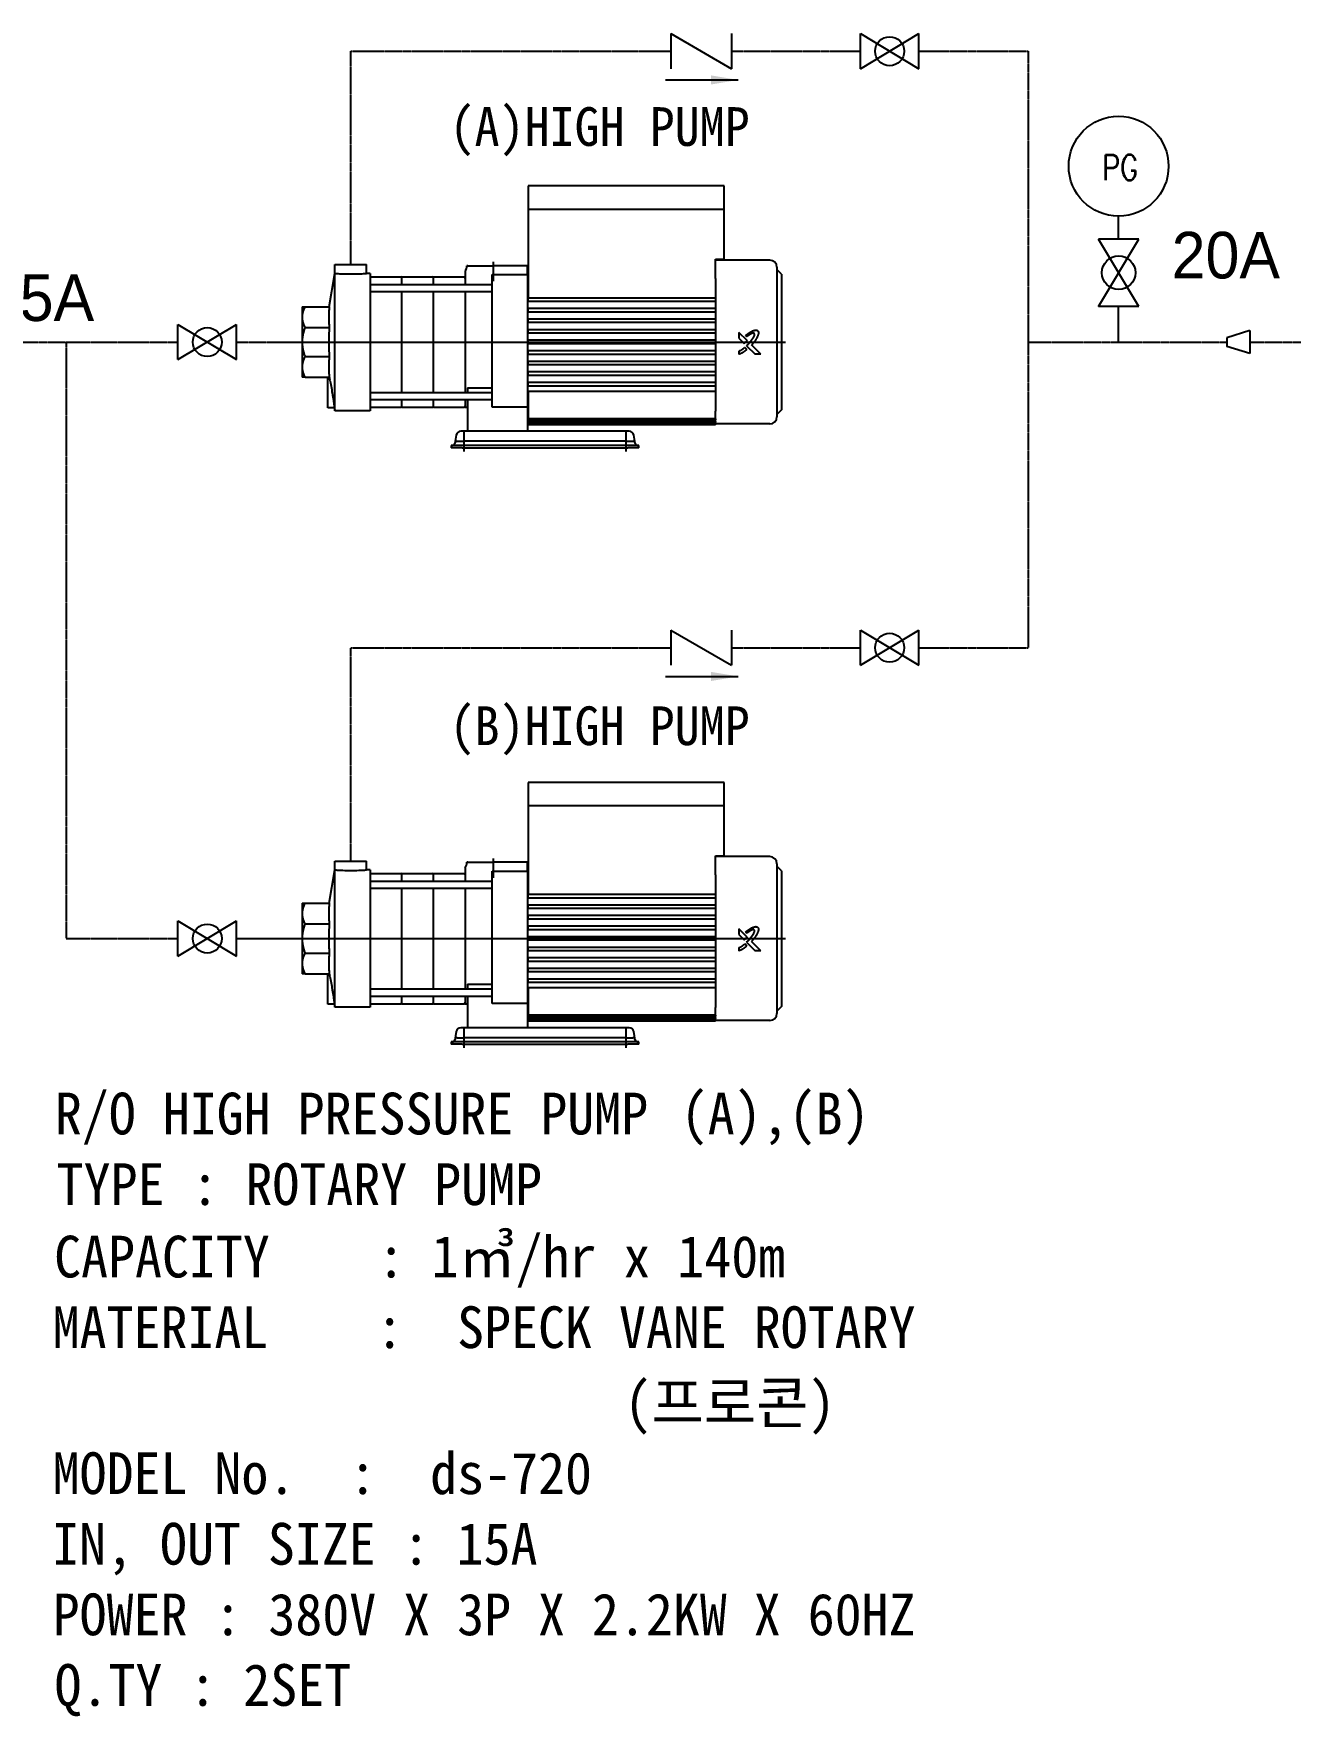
# Model space of a CAD drawing. Header units: millimetres. Extents: x 10903 to 284569, y 2319 to 62017.
# Drawn here: x 50688 to 63538, y 44562 to 61761 of the extents above; entities that cross this region are included whole.
import ezdxf
from ezdxf.enums import TextEntityAlignment as Align

# ---------------------------------------------------------------- set-up
doc = ezdxf.new("R2010")
doc.units = ezdxf.units.MM
doc.linetypes.add('PHANTOM', pattern=[63.5, 31.75, -6.35, 6.35, -6.35, 6.35, -6.35])
for name, color, linetype in [('AREA', 2, 'Continuous'), ('CC', 1, 'Continuous'), ('GC', 2, 'Continuous'), ('pipe', 3, 'Continuous'), ('RO', 4, 'Continuous')]:
    doc.layers.add(name, color=color, linetype=linetype)
doc.styles.add('ROMANS', font='romans', dxfattribs={"height": 3})
doc.styles.add('돋움체', font='')
doc.styles.add('울릉도B', font='HYWULM.TTF')
doc.styles.get('돋움체').set_extended_font_data('DotumChe')

# ---------------------------------------------------------------- blocks, each defined once
blk = doc.blocks.new('A$C432C1F80')
at = {"color": 2, "lineweight": -3}
blk.add_line((38.2, 0), (38.2, 27.2), dxfattribs=at)
at = {"layer": 'CC', "color": 2, "lineweight": -3}
blk.add_line((38.2, 78.7), (38.2, 96.2), dxfattribs=at)
blk.add_circle((38.2, 134.4), 38.2, dxfattribs=at)
at = {"layer": 'GC', "color": 2, "lineweight": -3}
for p, q in [((22.7, 27.2), (53.6, 78.7)), ((53.6, 27.2), (22.7, 78.7)), ((53.6, 78.7), (22.7, 78.7)), ((53.6, 27.2), (22.7, 27.2))]:
    blk.add_line(p, q, dxfattribs=at)
blk.add_circle((38.2, 53), 12.8, dxfattribs=at)
at = {"layer": 'GC', "color": 2, "lineweight": -3, "style": 'ROMANS', "width": 0.8}
blk.add_text('PG', height=19.24, dxfattribs=at).set_placement((39.3, 123.8), align=Align.CENTER)

msp = doc.modelspace()

# ---------------------------------------------------------------- linework, layer by layer
for p, q in [((63122.7, 58725.9), (62887.4, 58653.8)), ((62887.4, 58653.8), (62887.4, 58565)), ((63122.7, 58725.9), (63122.7, 58492.9)), ((63122.7, 58492.9), (62887.4, 58565))]:
    msp.add_line(p, q)
at = {"layer": 'AREA'}
for p, q in [((55743.9, 60205.4), (55743.9, 59965.4)), ((57747.9, 60205.4), (55743.9, 60205.4)), ((57747.9, 59965.4), (57747.9, 60205.4)), ((55743.9, 59965.4), (55743.9, 59059.4)), ((57747.9, 59965.4), (55743.9, 59965.4)), ((57747.9, 59455.4), (57747.9, 59965.4)), ((53768.7, 59311.2), (53768.7, 59401.4)), ((53768.7, 59401.4), (54092.7, 59401.4)), ((54092.7, 59311.2), (54092.7, 59401.4)), ((55127.2, 59389.4), (55118.5, 59389.4)), ((55127.2, 59389.4), (55388.7, 59389.4)), ((55388.7, 59231.2), (55388.7, 59427.6)), ((55736.7, 59389.4), (55388.7, 59389.4)), ((55736.7, 59299.2), (55736.7, 59389.4)), ((57659.1, 59258.8), (57659.1, 59455.4)), ((57659.1, 59455.4), (57747.9, 59455.4)), ((58215.9, 59446.4), (57659.1, 59446.4)), ((58287.9, 59374.4), (58287.9, 57844.4)), ((58335.9, 59302.4), (58287.9, 59350.4)), ((53708.4, 58969.4), (53768.7, 59311.4)), ((53768.7, 59259.7), (53768.7, 59311.2)), ((53768.7, 59163.9), (53768.7, 59259.7)), ((54128.7, 59311.4), (54092.7, 59311.4)), ((54128.7, 59311.4), (54128.7, 59259.7)), ((54128.7, 59275.4), (54440.7, 59275.4)), ((54128.7, 59259.7), (54128.7, 59163.9)), ((54128.7, 59196.9), (55376.7, 59196.9)), ((54452.7, 59196.9), (54452.7, 59275.4)), ((54452.7, 59275.4), (54764.7, 59275.4)), ((54776.7, 59196.9), (54776.7, 59275.4)), ((54776.7, 59275.4), (55088.7, 59275.4)), ((55100.7, 59332.2), (55100.7, 59237)), ((55100.7, 59237), (55100.7, 59196.9)), ((55376.7, 59259.7), (55376.7, 59299.2)), ((55376.7, 59163.9), (55376.7, 59259.7)), ((55388.7, 59299.2), (55736.7, 59299.2)), ((55736.7, 59299.2), (55736.7, 59259.7)), ((55736.7, 59286.2), (55743.9, 59286.2)), ((55736.7, 59259.7), (55736.7, 59163.9)), ((57659.1, 59258.8), (57659.1, 59059.4)), ((58335.9, 59302.4), (58335.9, 57916.4)), ((53768.7, 58609.4), (53768.7, 59163.9)), ((54128.7, 59163.9), (54128.7, 58054.8)), ((54128.7, 59124.9), (55376.7, 59124.9)), ((54452.7, 58093.8), (54452.7, 59124.9)), ((54776.7, 58093.8), (54776.7, 59124.9)), ((55100.7, 59124.9), (55100.7, 58093.8)), ((55376.7, 58054.8), (55376.7, 59163.9)), ((55736.7, 59163.9), (55736.7, 58054.8)), ((57659.1, 59059.4), (55743.9, 59059.4)), ((55743.9, 59023.4), (55743.9, 59059.4)), ((57659.1, 59023.4), (55743.9, 59023.4)), ((57659.1, 59059.4), (57659.1, 59023.4)), ((57659.1, 59023.4), (57659.1, 58951.4)), ((53432.7, 58969.4), (53462.3, 58969.4)), ((53432.7, 58969.4), (53432.7, 58863.9)), ((53432.7, 58863.9), (53432.7, 58609.4)), ((53462.3, 58969.4), (53713.6, 58969.4)), ((57659.1, 58951.4), (55743.9, 58951.4)), ((55743.9, 58915.4), (55743.9, 58951.4)), ((57659.1, 58915.4), (55743.9, 58915.4)), ((57659.1, 58843.4), (55743.9, 58843.4)), ((55743.9, 58807.4), (55743.9, 58843.4)), ((57659.1, 58951.4), (57659.1, 58915.4)), ((57659.1, 58915.4), (57659.1, 58843.4)), ((57659.1, 58843.4), (57659.1, 58807.4)), ((53462.3, 58758.5), (53713.6, 58758.5)), ((57659.1, 58807.4), (55743.9, 58807.4)), ((57659.1, 58735.4), (55743.9, 58735.4)), ((55743.9, 58699.4), (55743.9, 58735.4)), ((57659.1, 58699.4), (55743.9, 58699.4)), ((57659.1, 58807.4), (57659.1, 58735.4)), ((57659.1, 58735.4), (57659.1, 58699.4)), ((57659.1, 58699.4), (57659.1, 58627.4)), ((57982.5, 58624.7), (57899.5, 58707.6)), ((57899.5, 58707.6), (57899.5, 58649.9)), ((57899.5, 58649.9), (57953.8, 58595.7)), ((57966.7, 58676.2), (57978.6, 58664.3)), ((53394.5, 58609.4), (58374, 58609.4)), ((53432.7, 58609.4), (53432.7, 58354.8)), ((53768.7, 58054.8), (53768.7, 58609.4)), ((57659.1, 58627.4), (55743.9, 58627.4)), ((55743.9, 58591.4), (55743.9, 58627.4)), ((57659.1, 58591.4), (55743.9, 58591.4)), ((57659.1, 58519.4), (55743.9, 58519.4)), ((55743.9, 58483.4), (55743.9, 58519.4)), ((57659.1, 58483.4), (55743.9, 58483.4)), ((57659.1, 58627.4), (57659.1, 58591.4)), ((57659.1, 58591.4), (57659.1, 58519.4)), ((57659.1, 58519.4), (57659.1, 58483.4)), ((57659.1, 58483.4), (57659.1, 58411.4)), ((57899.6, 58516.3), (57899.6, 58484.3)), ((57979.6, 58532.9), (57958.1, 58554.5)), ((57978.3, 58571.1), (57992.4, 58584.7)), ((57978.3, 58571.1), (58065.2, 58484.3)), ((58123, 58484.3), (58028, 58579.2)), ((58123, 58484.3), (58065.2, 58484.3)), ((53432.7, 58354.8), (53432.7, 58249.4)), ((53462.3, 58460.3), (53713.6, 58460.3)), ((57659.1, 58411.4), (55743.9, 58411.4)), ((55743.9, 58375.4), (55743.9, 58411.4)), ((57659.1, 58375.4), (55743.9, 58375.4)), ((57659.1, 58411.4), (57659.1, 58375.4)), ((57659.1, 58375.4), (57659.1, 58303.4)), ((53462.3, 58249.4), (53432.7, 58249.4)), ((53462.3, 58249.4), (53713.6, 58249.4)), ((53696.7, 57937.4), (53696.7, 58249.4)), ((55124.7, 58141.5), (55124.7, 58093.8)), ((55124.7, 58141.5), (55376.7, 58141.5)), ((57659.1, 58303.4), (55743.9, 58303.4)), ((55743.9, 58267.4), (55743.9, 58303.4)), ((57659.1, 58267.4), (55743.9, 58267.4)), ((57659.1, 58195.4), (55743.9, 58195.4)), ((55743.9, 58159.4), (55743.9, 58195.4)), ((57659.1, 58159.4), (55743.9, 58159.4)), ((57659.1, 58303.4), (57659.1, 58267.4)), ((57659.1, 58267.4), (57659.1, 58195.4)), ((57659.1, 58195.4), (57659.1, 58159.4)), ((57659.1, 58159.4), (57659.1, 57903.7)), ((53768.7, 57959.1), (53768.7, 58054.8)), ((54128.7, 58093.8), (55376.7, 58093.8)), ((54128.7, 58054.8), (54128.7, 57959.1)), ((54128.7, 58021.8), (55376.7, 58021.8)), ((54452.7, 57943.4), (54452.7, 58021.8)), ((54776.7, 57943.4), (54776.7, 58021.8)), ((55100.7, 58021.8), (55100.7, 57943.4)), ((55124.7, 58021.8), (55124.7, 57697.4)), ((55376.7, 57959.1), (55376.7, 58054.8)), ((55736.7, 58054.8), (55736.7, 57959.1)), ((55743.9, 58103.9), (55743.9, 57824.6)), ((57659.1, 58103.9), (55743.9, 58103.9)), ((53763.4, 57937.4), (53696.7, 57937.4)), ((53763.4, 57937.4), (53768.7, 57907.4)), ((53768.7, 57907.4), (53768.7, 57959.1)), ((54128.7, 57907.4), (53768.7, 57907.4)), ((54128.7, 57959.1), (54128.7, 57907.4)), ((54128.7, 57943.4), (54440.7, 57943.4)), ((54452.7, 57943.4), (54764.7, 57943.4)), ((54776.7, 57943.4), (55088.7, 57943.4)), ((55100.7, 57943.4), (55124.7, 57943.4)), ((55376.7, 57945.1), (55376.7, 57959.1)), ((55736.7, 57945.1), (55376.7, 57945.1)), ((55736.7, 57959.1), (55736.7, 57945.1)), ((55736.7, 57945.1), (55736.7, 57697.4)), ((55736.7, 57932.6), (55743.9, 57932.6)), ((57659.1, 57824.6), (55743.9, 57824.6)), ((55743.9, 57815), (55743.9, 57824.6)), ((57659.1, 57815), (55743.9, 57815)), ((55743.9, 57815), (55743.9, 57798.4)), ((57659.1, 57798.4), (55743.9, 57798.4)), ((55743.9, 57791.4), (55743.9, 57798.4)), ((57659.1, 57791.4), (55743.9, 57791.4)), ((55743.9, 57791.4), (55743.9, 57779.7)), ((57659.1, 57824.6), (57659.1, 57903.7)), ((57659.1, 57824.6), (57659.1, 57815)), ((57659.1, 57798.4), (57659.1, 57815)), ((57659.1, 57798.4), (57659.1, 57791.4)), ((57659.1, 57779.7), (57659.1, 57791.4)), ((58335.9, 57916.4), (58287.9, 57868.4)), ((55009.3, 57657.7), (55001.8, 57615.2)), ((56776.8, 57697.4), (55056.6, 57697.4)), ((55088.7, 57491.2), (55088.7, 57687.6)), ((57659.1, 57779.7), (55743.9, 57779.7)), ((55743.9, 57775.1), (55743.9, 57779.7)), ((57659.1, 57775.1), (55743.9, 57775.1)), ((55743.9, 57775.1), (55743.9, 57768.1)), ((57659.1, 57768.1), (55743.9, 57768.1)), ((55743.9, 57765.8), (55743.9, 57768.1)), ((57659.1, 57765.8), (55743.9, 57765.8)), ((55743.9, 57765.8), (55743.9, 57763.5)), ((57659.1, 57763.5), (55743.9, 57763.5)), ((55743.9, 57763.4), (55743.9, 57763.5)), ((57659.1, 57763.4), (55743.9, 57763.4)), ((56744.7, 57491.2), (56744.7, 57687.6)), ((56831.5, 57615.2), (56824.1, 57657.7)), ((57659.1, 57779.7), (57659.1, 57775.1)), ((57659.1, 57768.1), (57659.1, 57775.1)), ((58215.9, 57772.4), (57659.1, 57772.4)), ((57659.1, 57768.1), (57659.1, 57765.8)), ((57659.1, 57763.5), (57659.1, 57765.8)), ((57659.1, 57763.5), (57659.1, 57763.4)), ((55070.7, 57553.4), (54956.7, 57553.4)), ((54956.7, 57553.4), (54956.7, 57529.4)), ((55070.7, 57529.4), (54956.7, 57529.4)), ((54994.8, 57575.6), (54994.4, 57573.2)), ((55001.8, 57615.2), (54994.8, 57575.6)), ((55018.5, 57595.4), (55080.5, 57595.4)), ((56762.7, 57553.4), (55070.7, 57553.4)), ((55070.7, 57529.4), (56762.7, 57529.4)), ((56752.9, 57595.4), (55080.5, 57595.4)), ((56752.9, 57595.4), (56814.9, 57595.4)), ((56876.7, 57553.4), (56762.7, 57553.4)), ((56876.7, 57529.4), (56762.7, 57529.4)), ((56838.5, 57575.6), (56831.5, 57615.2)), ((56839, 57573.2), (56838.5, 57575.6)), ((56876.7, 57529.4), (56876.7, 57553.4)), ((55743.9, 54108.5), (55743.9, 53868.5)), ((57747.9, 54108.5), (55743.9, 54108.5)), ((57747.9, 53868.5), (57747.9, 54108.5)), ((55743.9, 53868.5), (55743.9, 52962.5)), ((57747.9, 53868.5), (55743.9, 53868.5)), ((57747.9, 53358.5), (57747.9, 53868.5)), ((55388.7, 53134.4), (55388.7, 53330.7)), ((57659.1, 53162), (57659.1, 53358.5)), ((57659.1, 53358.5), (57747.9, 53358.5)), ((58215.9, 53349.5), (57659.1, 53349.5)), ((53708.4, 52872.5), (53768.7, 53214.5)), ((53768.7, 53214.4), (53768.7, 53304.5)), ((53768.7, 53304.5), (54092.7, 53304.5)), ((53768.7, 53162.8), (53768.7, 53214.4)), ((53768.7, 53067.1), (53768.7, 53162.8)), ((54092.7, 53214.4), (54092.7, 53304.5)), ((54128.7, 53214.5), (54092.7, 53214.5)), ((54128.7, 53214.5), (54128.7, 53162.8)), ((54128.7, 53178.5), (54440.7, 53178.5)), ((54128.7, 53162.8), (54128.7, 53067.1)), ((54452.7, 53100.1), (54452.7, 53178.5)), ((54452.7, 53178.5), (54764.7, 53178.5)), ((54776.7, 53100.1), (54776.7, 53178.5)), ((54776.7, 53178.5), (55088.7, 53178.5)), ((55100.7, 53235.3), (55100.7, 53140.2)), ((55127.2, 53292.5), (55118.5, 53292.5)), ((55127.2, 53292.5), (55388.7, 53292.5)), ((55376.7, 53162.8), (55376.7, 53202.4)), ((55376.7, 53067.1), (55376.7, 53162.8)), ((55736.7, 53292.5), (55388.7, 53292.5)), ((55388.7, 53202.4), (55736.7, 53202.4)), ((55736.7, 53202.4), (55736.7, 53292.5)), ((55736.7, 53202.4), (55736.7, 53162.8)), ((55736.7, 53189.3), (55743.9, 53189.3)), ((55736.7, 53162.8), (55736.7, 53067.1)), ((57659.1, 53162), (57659.1, 52962.5)), ((58287.9, 53277.5), (58287.9, 51747.5)), ((58335.9, 53205.5), (58287.9, 53253.5)), ((58335.9, 53205.5), (58335.9, 51819.5)), ((53768.7, 52512.5), (53768.7, 53067.1)), ((54128.7, 53100.1), (55376.7, 53100.1)), ((54128.7, 53067.1), (54128.7, 51958)), ((54128.7, 53028.1), (55376.7, 53028.1)), ((54452.7, 51997), (54452.7, 53028.1)), ((54776.7, 51997), (54776.7, 53028.1)), ((55100.7, 53140.2), (55100.7, 53100.1)), ((55100.7, 53028.1), (55100.7, 51997)), ((55376.7, 51958), (55376.7, 53067.1)), ((55736.7, 53067.1), (55736.7, 51958)), ((53432.7, 52872.5), (53462.3, 52872.5)), ((53432.7, 52872.5), (53432.7, 52767.1)), ((53462.3, 52872.5), (53713.6, 52872.5)), ((57659.1, 52962.5), (55743.9, 52962.5)), ((55743.9, 52926.5), (55743.9, 52962.5)), ((57659.1, 52926.5), (55743.9, 52926.5)), ((57659.1, 52854.5), (55743.9, 52854.5)), ((55743.9, 52818.5), (55743.9, 52854.5)), ((57659.1, 52818.5), (55743.9, 52818.5)), ((57659.1, 52962.5), (57659.1, 52926.5)), ((57659.1, 52926.5), (57659.1, 52854.5)), ((57659.1, 52854.5), (57659.1, 52818.5)), ((57659.1, 52818.5), (57659.1, 52746.5)), ((53432.7, 52767.1), (53432.7, 52512.5)), ((53462.3, 52661.6), (53713.6, 52661.6)), ((57659.1, 52746.5), (55743.9, 52746.5)), ((55743.9, 52710.5), (55743.9, 52746.5)), ((57659.1, 52710.5), (55743.9, 52710.5)), ((57659.1, 52638.5), (55743.9, 52638.5)), ((55743.9, 52602.5), (55743.9, 52638.5)), ((57659.1, 52746.5), (57659.1, 52710.5)), ((57659.1, 52710.5), (57659.1, 52638.5)), ((57659.1, 52638.5), (57659.1, 52602.5)), ((53394.5, 52512.5), (58374, 52512.5)), ((53432.7, 52512.5), (53432.7, 52258)), ((53768.7, 51958), (53768.7, 52512.5)), ((57659.1, 52602.5), (55743.9, 52602.5)), ((57659.1, 52530.5), (55743.9, 52530.5)), ((55743.9, 52494.5), (55743.9, 52530.5)), ((57659.1, 52494.5), (55743.9, 52494.5)), ((57659.1, 52602.5), (57659.1, 52530.5)), ((57659.1, 52530.5), (57659.1, 52494.5)), ((57659.1, 52494.5), (57659.1, 52422.5)), ((57982.5, 52527.9), (57899.5, 52610.8)), ((57899.5, 52610.8), (57899.5, 52553)), ((57899.5, 52553), (57953.8, 52498.8)), ((57979.6, 52436.1), (57958.1, 52457.6)), ((57966.7, 52579.3), (57978.6, 52567.4)), ((57978.3, 52474.2), (57992.4, 52487.8)), ((57978.3, 52474.2), (58065.2, 52387.4)), ((58123, 52387.4), (58028, 52482.3)), ((53462.3, 52363.4), (53713.6, 52363.4)), ((57659.1, 52422.5), (55743.9, 52422.5)), ((55743.9, 52386.5), (55743.9, 52422.5)), ((57659.1, 52386.5), (55743.9, 52386.5)), ((57659.1, 52314.5), (55743.9, 52314.5)), ((55743.9, 52278.5), (55743.9, 52314.5)), ((57659.1, 52422.5), (57659.1, 52386.5)), ((57659.1, 52386.5), (57659.1, 52314.5)), ((57659.1, 52314.5), (57659.1, 52278.5)), ((57899.6, 52419.4), (57899.6, 52387.4)), ((58123, 52387.4), (58065.2, 52387.4)), ((53432.7, 52258), (53432.7, 52152.5)), ((53462.3, 52152.5), (53432.7, 52152.5)), ((53462.3, 52152.5), (53713.6, 52152.5)), ((53696.7, 51840.5), (53696.7, 52152.5)), ((57659.1, 52278.5), (55743.9, 52278.5)), ((57659.1, 52206.5), (55743.9, 52206.5)), ((55743.9, 52170.5), (55743.9, 52206.5)), ((57659.1, 52170.5), (55743.9, 52170.5)), ((57659.1, 52278.5), (57659.1, 52206.5)), ((57659.1, 52206.5), (57659.1, 52170.5)), ((57659.1, 52170.5), (57659.1, 52098.5)), ((53768.7, 51862.2), (53768.7, 51958)), ((54128.7, 51997), (55376.7, 51997)), ((54128.7, 51958), (54128.7, 51862.2)), ((55124.7, 52044.7), (55124.7, 51997)), ((55124.7, 52044.7), (55376.7, 52044.7)), ((55376.7, 51862.2), (55376.7, 51958)), ((55736.7, 51958), (55736.7, 51862.2)), ((57659.1, 52098.5), (55743.9, 52098.5)), ((55743.9, 52062.5), (55743.9, 52098.5)), ((57659.1, 52062.5), (55743.9, 52062.5)), ((55743.9, 52007), (55743.9, 51727.7)), ((57659.1, 52007), (55743.9, 52007)), ((57659.1, 52098.5), (57659.1, 52062.5)), ((57659.1, 52062.5), (57659.1, 51806.8)), ((53763.4, 51840.5), (53696.7, 51840.5)), ((53763.4, 51840.5), (53768.7, 51810.5)), ((53768.7, 51810.5), (53768.7, 51862.2)), ((54128.7, 51810.5), (53768.7, 51810.5)), ((54128.7, 51925), (55376.7, 51925)), ((54128.7, 51862.2), (54128.7, 51810.5)), ((54128.7, 51846.5), (54440.7, 51846.5)), ((54452.7, 51846.5), (54452.7, 51925)), ((54452.7, 51846.5), (54764.7, 51846.5)), ((54776.7, 51846.5), (54776.7, 51925)), ((54776.7, 51846.5), (55088.7, 51846.5)), ((55100.7, 51925), (55100.7, 51846.5)), ((55100.7, 51846.5), (55124.7, 51846.5)), ((55124.7, 51925), (55124.7, 51600.5)), ((55376.7, 51848.2), (55376.7, 51862.2)), ((55736.7, 51848.2), (55376.7, 51848.2)), ((55736.7, 51862.2), (55736.7, 51848.2)), ((55736.7, 51848.2), (55736.7, 51600.5)), ((55736.7, 51835.7), (55743.9, 51835.7)), ((57659.1, 51727.7), (57659.1, 51806.8)), ((58335.9, 51819.5), (58287.9, 51771.5)), ((56776.8, 51600.5), (55056.6, 51600.5)), ((57659.1, 51727.7), (55743.9, 51727.7)), ((55743.9, 51718.2), (55743.9, 51727.7)), ((57659.1, 51718.2), (55743.9, 51718.2)), ((55743.9, 51718.2), (55743.9, 51701.6)), ((57659.1, 51701.6), (55743.9, 51701.6)), ((55743.9, 51694.5), (55743.9, 51701.6)), ((57659.1, 51694.5), (55743.9, 51694.5)), ((55743.9, 51694.5), (55743.9, 51682.9)), ((57659.1, 51682.9), (55743.9, 51682.9)), ((55743.9, 51678.2), (55743.9, 51682.9)), ((57659.1, 51678.2), (55743.9, 51678.2)), ((55743.9, 51678.2), (55743.9, 51671.2)), ((57659.1, 51671.2), (55743.9, 51671.2)), ((55743.9, 51668.9), (55743.9, 51671.2)), ((57659.1, 51668.9), (55743.9, 51668.9)), ((55743.9, 51668.9), (55743.9, 51666.6)), ((57659.1, 51666.6), (55743.9, 51666.6)), ((55743.9, 51666.5), (55743.9, 51666.6)), ((57659.1, 51666.5), (55743.9, 51666.5)), ((57659.1, 51727.7), (57659.1, 51718.2)), ((57659.1, 51701.6), (57659.1, 51718.2)), ((57659.1, 51701.6), (57659.1, 51694.5)), ((57659.1, 51682.9), (57659.1, 51694.5)), ((57659.1, 51682.9), (57659.1, 51678.2)), ((57659.1, 51671.2), (57659.1, 51678.2)), ((58215.9, 51675.5), (57659.1, 51675.5)), ((57659.1, 51671.2), (57659.1, 51668.9)), ((57659.1, 51666.6), (57659.1, 51668.9)), ((57659.1, 51666.6), (57659.1, 51666.5)), ((55070.7, 51456.5), (54956.7, 51456.5)), ((54956.7, 51456.5), (54956.7, 51432.5)), ((55070.7, 51432.5), (54956.7, 51432.5)), ((54994.8, 51478.7), (54994.4, 51476.4)), ((55001.8, 51518.4), (54994.8, 51478.7)), ((55009.3, 51560.9), (55001.8, 51518.4)), ((55018.5, 51498.5), (55080.5, 51498.5)), ((56762.7, 51456.5), (55070.7, 51456.5)), ((55070.7, 51432.5), (56762.7, 51432.5)), ((56752.9, 51498.5), (55080.5, 51498.5)), ((55088.7, 51394.4), (55088.7, 51590.7)), ((56744.7, 51394.4), (56744.7, 51590.7)), ((56752.9, 51498.5), (56814.9, 51498.5)), ((56876.7, 51456.5), (56762.7, 51456.5)), ((56876.7, 51432.5), (56762.7, 51432.5)), ((56831.5, 51518.4), (56824.1, 51560.9)), ((56838.5, 51478.7), (56831.5, 51518.4)), ((56839, 51476.4), (56838.5, 51478.7)), ((56876.7, 51432.5), (56876.7, 51456.5))]:
    msp.add_line(p, q, dxfattribs=at)
at = {"layer": 'AREA', "flags": 128}
for points in [[(53768.7, 59311.2), (53770, 59311), (53774.1, 59310.5), (53781, 59310), (53790.6, 59309.3), (53802.5, 59308.6), (53816.1, 59307.9), (53831.7, 59307.2), (53849.4, 59306.6), (53868.7, 59306), (53889.1, 59305.6), (53910, 59305.3), (53930.7, 59305.2), (53951.4, 59305.3), (53972.3, 59305.6), (53992.7, 59306), (54012, 59306.6), (54029.7, 59307.2), (54045.2, 59307.9), (54058.9, 59308.6), (54070.8, 59309.3), (54080.3, 59310), (54087.2, 59310.5), (54091.3, 59311), (54092.7, 59311.2)], [(55376.7, 59299.2), (55377.2, 59299.2), (55377.7, 59299.2), (55378.2, 59299.2), (55378.7, 59299.2), (55379.2, 59299.2), (55379.7, 59299.2), (55380.2, 59299.2), (55380.7, 59299.2), (55381.2, 59299.2), (55381.7, 59299.2), (55382.2, 59299.2), (55382.7, 59299.2), (55383.2, 59299.2), (55383.7, 59299.2), (55384.2, 59299.2), (55384.7, 59299.2), (55385.2, 59299.2), (55385.7, 59299.2), (55386.2, 59299.2), (55386.7, 59299.2), (55387.2, 59299.2), (55387.7, 59299.2), (55388.2, 59299.2), (55388.7, 59299.2)], [(53462.3, 58969.4), (53459.9, 58964.8), (53457.6, 58960.2), (53455.3, 58955.7), (53453.2, 58951.2), (53451.2, 58946.7), (53449.3, 58942.2), (53447.5, 58937.8), (53445.8, 58933.3), (53444.2, 58928.9), (53442.7, 58924.6), (53441.4, 58920.2), (53440.1, 58915.8), (53438.9, 58911.5), (53437.8, 58907.2), (53436.9, 58902.8), (53436, 58898.5), (53435.2, 58894.2), (53434.5, 58889.9), (53434, 58885.6), (53433.5, 58881.3), (53433.2, 58876.9), (53432.9, 58872.6), (53432.7, 58868.3), (53432.7, 58863.9)], [(53432.7, 58863.9), (53432.7, 58859.6), (53432.9, 58855.3), (53433.2, 58851), (53433.5, 58846.6), (53434, 58842.3), (53434.5, 58838), (53435.2, 58833.7), (53436, 58829.4), (53436.9, 58825.1), (53437.8, 58820.7), (53438.9, 58816.4), (53440.1, 58812.1), (53441.4, 58807.7), (53442.7, 58803.3), (53444.2, 58799), (53445.8, 58794.6), (53447.5, 58790.1), (53449.3, 58785.7), (53451.2, 58781.2), (53453.2, 58776.7), (53455.3, 58772.2), (53457.6, 58767.7), (53459.9, 58763.1), (53462.3, 58758.5)], [(53713.6, 58758.5), (53712.7, 58767.9), (53712, 58777.2), (53711.3, 58786.3), (53710.7, 58795.2), (53710.1, 58804.1), (53709.6, 58812.8), (53709.3, 58821.5), (53708.9, 58830), (53708.7, 58838.6), (53708.5, 58847.1), (53708.4, 58855.5), (53708.4, 58863.9), (53708.4, 58872.4), (53708.5, 58880.8), (53708.7, 58889.3), (53708.9, 58897.9), (53709.3, 58906.4), (53709.6, 58915.1), (53710.1, 58923.8), (53710.7, 58932.7), (53711.3, 58941.6), (53712, 58950.7), (53712.7, 58960), (53713.6, 58969.4)], [(53462.3, 58758.5), (53459.9, 58752), (53457.6, 58745.5), (53455.3, 58739.1), (53453.2, 58732.7), (53451.2, 58726.4), (53449.3, 58720.1), (53447.5, 58713.8), (53445.8, 58707.5), (53444.2, 58701.3), (53442.7, 58695.1), (53441.4, 58688.9), (53440.1, 58682.8), (53438.9, 58676.6), (53437.8, 58670.5), (53436.9, 58664.4), (53436, 58658.3), (53435.2, 58652.2), (53434.5, 58646.1), (53434, 58640), (53433.5, 58633.9), (53433.2, 58627.8), (53432.9, 58621.6), (53432.7, 58615.5), (53432.7, 58609.4)], [(53713.6, 58460.3), (53712.7, 58473.6), (53712, 58486.7), (53711.3, 58499.5), (53710.7, 58512.2), (53710.1, 58524.7), (53709.6, 58537.1), (53709.3, 58549.3), (53708.9, 58561.4), (53708.7, 58573.5), (53708.5, 58585.5), (53708.4, 58597.5), (53708.4, 58609.4), (53708.4, 58621.3), (53708.5, 58633.3), (53708.7, 58645.3), (53708.9, 58657.3), (53709.3, 58669.5), (53709.6, 58681.7), (53710.1, 58694.1), (53710.7, 58706.6), (53711.3, 58719.2), (53712, 58732.1), (53712.7, 58745.2), (53713.6, 58758.5)], [(57966.7, 58676.2), (57970, 58678.8), (57973.2, 58681.4), (57976.5, 58683.9), (57979.7, 58686.5), (57983, 58689), (57986.3, 58691.5), (57989.6, 58693.9), (57993, 58696.3), (57996.3, 58698.7), (57999.7, 58701), (58003.1, 58703.3), (58006.5, 58705.5), (58010, 58707.6), (58013.4, 58709.6), (58016.8, 58711.6), (58020, 58713.3), (58023.2, 58714.9), (58026.2, 58716.4), (58029, 58717.8), (58031.8, 58719.1), (58034.5, 58720.4), (58037.1, 58721.5), (58039.6, 58722.7), (58042, 58723.7)], [(58055.8, 58697.7), (58053.4, 58699.1), (58050.6, 58700), (58047.7, 58700.4), (58044.8, 58700.3), (58041.9, 58699.8), (58039.1, 58699.2), (58036.2, 58698.3), (58033.3, 58697.2), (58030.3, 58696), (58027.1, 58694.5), (58023.9, 58692.9), (58020.7, 58691.2), (58017.3, 58689.3), (58013.9, 58687.3), (58010.5, 58685.2), (58007, 58683), (58003.5, 58680.8), (57999.9, 58678.5), (57996.4, 58676.1), (57992.8, 58673.7), (57989.2, 58671.4), (57985.7, 58669), (57982.1, 58666.6), (57978.6, 58664.3)], [(57992.4, 58584.7), (57996.2, 58588.8), (58000, 58592.9), (58003.7, 58597), (58007.4, 58601.2), (58011.1, 58605.4), (58014.7, 58609.6), (58018.2, 58613.9), (58021.7, 58618.3), (58025.2, 58622.6), (58028.6, 58627.1), (58032, 58631.6), (58035.2, 58636.2), (58038.4, 58640.8), (58041.5, 58645.4), (58044.5, 58650.3), (58047.5, 58655.2), (58050.2, 58660.3), (58052.7, 58665.4), (58054.9, 58670.5), (58056.8, 58676), (58058.1, 58681.6), (58058.6, 58687.2), (58058, 58692.7), (58055.8, 58697.7)], [(58089.4, 58666.4), (58087.2, 58662.2), (58085.1, 58658), (58082.9, 58653.8), (58080.7, 58649.7), (58078.4, 58645.6), (58076.1, 58641.5), (58073.7, 58637.5), (58071.4, 58633.7), (58068.9, 58630), (58066.5, 58626.4), (58064, 58622.8), (58061.4, 58619.2), (58058.8, 58615.7), (58056.1, 58612.2), (58053.4, 58608.8), (58050.7, 58605.4), (58047.9, 58602.1), (58045.1, 58598.7), (58042.3, 58595.4), (58039.5, 58592.2), (58036.6, 58588.9), (58033.7, 58585.7), (58030.9, 58582.4), (58028, 58579.2)], [(58042, 58723.7), (58044.1, 58724.4), (58046.1, 58725.1), (58048.2, 58725.8), (58050.2, 58726.4), (58052.2, 58727.1), (58054.3, 58727.7), (58056.4, 58728.2), (58058.5, 58728.8), (58060.8, 58729.3), (58063, 58729.8), (58065.2, 58730.2), (58067.4, 58730.5), (58069.6, 58730.7), (58071.8, 58730.9), (58074, 58730.9), (58076.1, 58730.7), (58078.3, 58730.4), (58080.3, 58729.9), (58082.3, 58729.2), (58084.4, 58728.3), (58086.4, 58727.3), (58088.4, 58726.2), (58090.4, 58725), (58092.4, 58723.8)], [(58092.4, 58723.8), (58093.5, 58722), (58094.6, 58720.3), (58095.6, 58718.6), (58096.6, 58716.8), (58097.4, 58714.9), (58098.2, 58712.9), (58098.8, 58710.8), (58099.2, 58708.6), (58099.4, 58706.4), (58099.5, 58704.1), (58099.4, 58701.9), (58099.2, 58699.6), (58098.9, 58697.3), (58098.5, 58694.9), (58098, 58692.5), (58097.4, 58689.9), (58096.7, 58687.3), (58095.9, 58684.6), (58095, 58681.8), (58094, 58678.9), (58093, 58675.9), (58091.8, 58672.8), (58090.7, 58669.7), (58089.4, 58666.4)], [(53432.7, 58609.4), (53432.7, 58603.3), (53432.9, 58597.1), (53433.2, 58591), (53433.5, 58584.9), (53434, 58578.8), (53434.5, 58572.7), (53435.2, 58566.6), (53436, 58560.5), (53436.9, 58554.4), (53437.8, 58548.3), (53438.9, 58542.2), (53440.1, 58536), (53441.4, 58529.9), (53442.7, 58523.7), (53444.2, 58517.5), (53445.8, 58511.3), (53447.5, 58505), (53449.3, 58498.7), (53451.2, 58492.4), (53453.2, 58486.1), (53455.3, 58479.7), (53457.6, 58473.3), (53459.9, 58466.8), (53462.3, 58460.3)], [(57899.6, 58516.3), (57902.2, 58517.5), (57904.8, 58518.8), (57907.5, 58520), (57910.2, 58521.4), (57913, 58522.7), (57915.8, 58524.2), (57918.5, 58525.6), (57921.3, 58527.2), (57924.1, 58528.8), (57926.7, 58530.4), (57929.2, 58532), (57931.7, 58533.6), (57934.1, 58535.3), (57936.5, 58537), (57938.8, 58538.6), (57941, 58540.3), (57943.2, 58542.1), (57945.4, 58543.8), (57947.5, 58545.5), (57949.7, 58547.3), (57951.8, 58549.1), (57953.9, 58550.9), (57956, 58552.7), (57958.1, 58554.5)], [(57979.6, 58532.9), (57976.3, 58530.1), (57973, 58527.3), (57969.7, 58524.5), (57966.4, 58521.8), (57963.2, 58519.1), (57959.8, 58516.5), (57956.5, 58513.8), (57953.1, 58511.2), (57949.6, 58508.7), (57946.1, 58506.3), (57942.5, 58503.9), (57938.9, 58501.6), (57935.3, 58499.4), (57931.7, 58497.5), (57928.3, 58495.7), (57925, 58494), (57921.7, 58492.6), (57918.5, 58491.2), (57915.3, 58489.9), (57912.2, 58488.7), (57909.1, 58487.6), (57905.9, 58486.5), (57902.8, 58485.4), (57899.6, 58484.3)], [(57969, 58609.5), (57968.5, 58608.9), (57967.9, 58608.3), (57967.3, 58607.8), (57966.7, 58607.2), (57966.1, 58606.6), (57965.5, 58606), (57964.9, 58605.4), (57964.4, 58604.9), (57963.8, 58604.3), (57963.2, 58603.7), (57962.6, 58603.1), (57962, 58602.5), (57961.3, 58601.9), (57960.6, 58601.3), (57959.9, 58600.6), (57959.2, 58600), (57958.6, 58599.4), (57957.9, 58598.7), (57957.2, 58598.2), (57956.6, 58597.6), (57955.9, 58597), (57955.2, 58596.5), (57954.5, 58596), (57953.8, 58595.7)], [(57982.5, 58624.7), (57981.9, 58624.1), (57981.4, 58623.4), (57980.8, 58622.6), (57980.1, 58621.9), (57979.5, 58621.1), (57978.9, 58620.4), (57978.3, 58619.7), (57977.7, 58619.1), (57977.2, 58618.5), (57976.7, 58617.9), (57976.2, 58617.3), (57975.6, 58616.7), (57975.1, 58616.1), (57974.5, 58615.5), (57974, 58614.9), (57973.4, 58614.3), (57972.9, 58613.7), (57972.3, 58613.1), (57971.8, 58612.5), (57971.2, 58611.9), (57970.7, 58611.3), (57970.1, 58610.7), (57969.6, 58610.1), (57969, 58609.5)], [(53462.3, 58460.3), (53459.9, 58455.7), (53457.6, 58451.1), (53455.3, 58446.6), (53453.2, 58442), (53451.2, 58437.6), (53449.3, 58433.1), (53447.5, 58428.6), (53445.8, 58424.2), (53444.2, 58419.8), (53442.7, 58415.4), (53441.4, 58411.1), (53440.1, 58406.7), (53438.9, 58402.4), (53437.8, 58398), (53436.9, 58393.7), (53436, 58389.4), (53435.2, 58385.1), (53434.5, 58380.8), (53434, 58376.4), (53433.5, 58372.1), (53433.2, 58367.8), (53432.9, 58363.5), (53432.7, 58359.2), (53432.7, 58354.8)], [(53432.7, 58354.8), (53432.7, 58350.5), (53432.9, 58346.2), (53433.2, 58341.8), (53433.5, 58337.5), (53434, 58333.2), (53434.5, 58328.9), (53435.2, 58324.6), (53436, 58320.3), (53436.9, 58316), (53437.8, 58311.6), (53438.9, 58307.3), (53440.1, 58302.9), (53441.4, 58298.6), (53442.7, 58294.2), (53444.2, 58289.8), (53445.8, 58285.4), (53447.5, 58281), (53449.3, 58276.6), (53451.2, 58272.1), (53453.2, 58267.6), (53455.3, 58263.1), (53457.6, 58258.6), (53459.9, 58254), (53462.3, 58249.4)], [(53713.6, 58249.4), (53712.7, 58258.8), (53712, 58268.1), (53711.3, 58277.2), (53710.7, 58286.1), (53710.1, 58295), (53709.6, 58303.7), (53709.3, 58312.3), (53708.9, 58320.9), (53708.7, 58329.5), (53708.5, 58337.9), (53708.4, 58346.4), (53708.4, 58354.8), (53708.4, 58363.3), (53708.5, 58371.7), (53708.7, 58380.2), (53708.9, 58388.7), (53709.3, 58397.3), (53709.6, 58406), (53710.1, 58414.7), (53710.7, 58423.6), (53711.3, 58432.5), (53712, 58441.6), (53712.7, 58450.9), (53713.6, 58460.3)], [(53709.3, 58249.4), (53711.3, 58241.1), (53713.6, 58231.3), (53716.2, 58219.9), (53719.1, 58206.4), (53722.3, 58191.3), (53725.6, 58175), (53728.8, 58158.1), (53732, 58141), (53735.2, 58123.2), (53738.3, 58104.8), (53741.4, 58086.2), (53744.4, 58067.7), (53747.3, 58049.7), (53749.9, 58032.4), (53752.3, 58016.1), (53754.5, 58001.1), (53756.5, 57987.3), (53758.3, 57974.6), (53759.8, 57963.5), (53761.1, 57954.2), (53762.1, 57946.9), (53762.8, 57941.6), (53763.3, 57938.4), (53763.4, 57937.4)], [(53768.7, 53214.4), (53770, 53214.1), (53774.1, 53213.7), (53781, 53213.1), (53790.6, 53212.5), (53802.5, 53211.8), (53816.1, 53211), (53831.7, 53210.4), (53849.4, 53209.7), (53868.7, 53209.1), (53889.1, 53208.7), (53910, 53208.5), (53930.7, 53208.4), (53951.4, 53208.5), (53972.3, 53208.7), (53992.7, 53209.1), (54012, 53209.7), (54029.7, 53210.4), (54045.2, 53211), (54058.9, 53211.8), (54070.8, 53212.5), (54080.3, 53213.1), (54087.2, 53213.7), (54091.3, 53214.1), (54092.7, 53214.4)], [(55376.7, 53202.4), (55377.2, 53202.4), (55377.7, 53202.4), (55378.2, 53202.4), (55378.7, 53202.4), (55379.2, 53202.4), (55379.7, 53202.4), (55380.2, 53202.4), (55380.7, 53202.4), (55381.2, 53202.4), (55381.7, 53202.4), (55382.2, 53202.4), (55382.7, 53202.4), (55383.2, 53202.4), (55383.7, 53202.4), (55384.2, 53202.4), (55384.7, 53202.4), (55385.2, 53202.4), (55385.7, 53202.4), (55386.2, 53202.4), (55386.7, 53202.4), (55387.2, 53202.4), (55387.7, 53202.4), (55388.2, 53202.4), (55388.7, 53202.4)], [(53462.3, 52872.5), (53459.9, 52867.9), (53457.6, 52863.4), (53455.3, 52858.8), (53453.2, 52854.3), (53451.2, 52849.8), (53449.3, 52845.3), (53447.5, 52840.9), (53445.8, 52836.5), (53444.2, 52832.1), (53442.7, 52827.7), (53441.4, 52823.3), (53440.1, 52819), (53438.9, 52814.6), (53437.8, 52810.3), (53436.9, 52806), (53436, 52801.7), (53435.2, 52797.3), (53434.5, 52793), (53434, 52788.7), (53433.5, 52784.4), (53433.2, 52780.1), (53432.9, 52775.8), (53432.7, 52771.4), (53432.7, 52767.1)], [(53713.6, 52661.6), (53712.7, 52671.1), (53712, 52680.3), (53711.3, 52689.4), (53710.7, 52698.4), (53710.1, 52707.2), (53709.6, 52716), (53709.3, 52724.6), (53708.9, 52733.2), (53708.7, 52741.7), (53708.5, 52750.2), (53708.4, 52758.6), (53708.4, 52767.1), (53708.4, 52775.5), (53708.5, 52784), (53708.7, 52792.5), (53708.9, 52801), (53709.3, 52809.6), (53709.6, 52818.2), (53710.1, 52827), (53710.7, 52835.8), (53711.3, 52844.8), (53712, 52853.9), (53712.7, 52863.1), (53713.6, 52872.5)], [(53432.7, 52767.1), (53432.7, 52762.8), (53432.9, 52758.4), (53433.2, 52754.1), (53433.5, 52749.8), (53434, 52745.5), (53434.5, 52741.2), (53435.2, 52736.8), (53436, 52732.5), (53436.9, 52728.2), (53437.8, 52723.9), (53438.9, 52719.6), (53440.1, 52715.2), (53441.4, 52710.9), (53442.7, 52706.5), (53444.2, 52702.1), (53445.8, 52697.7), (53447.5, 52693.3), (53449.3, 52688.8), (53451.2, 52684.4), (53453.2, 52679.9), (53455.3, 52675.4), (53457.6, 52670.8), (53459.9, 52666.3), (53462.3, 52661.6)], [(53462.3, 52661.6), (53459.9, 52655.1), (53457.6, 52648.7), (53455.3, 52642.2), (53453.2, 52635.9), (53451.2, 52629.5), (53449.3, 52623.2), (53447.5, 52616.9), (53445.8, 52610.7), (53444.2, 52604.4), (53442.7, 52598.2), (53441.4, 52592.1), (53440.1, 52585.9), (53438.9, 52579.8), (53437.8, 52573.6), (53436.9, 52567.5), (53436, 52561.4), (53435.2, 52555.3), (53434.5, 52549.2), (53434, 52543.1), (53433.5, 52537), (53433.2, 52530.9), (53432.9, 52524.8), (53432.7, 52518.7), (53432.7, 52512.5)], [(53713.6, 52363.4), (53712.7, 52376.7), (53712, 52389.8), (53711.3, 52402.7), (53710.7, 52415.3), (53710.1, 52427.8), (53709.6, 52440.2), (53709.3, 52452.4), (53708.9, 52464.6), (53708.7, 52476.6), (53708.5, 52488.6), (53708.4, 52500.6), (53708.4, 52512.5), (53708.4, 52524.5), (53708.5, 52536.4), (53708.7, 52548.4), (53708.9, 52560.5), (53709.3, 52572.6), (53709.6, 52584.9), (53710.1, 52597.2), (53710.7, 52609.7), (53711.3, 52622.4), (53712, 52635.3), (53712.7, 52648.3), (53713.6, 52661.6)], [(58042, 52626.9), (58044.1, 52627.6), (58046.1, 52628.3), (58048.2, 52628.9), (58050.2, 52629.6), (58052.2, 52630.2), (58054.3, 52630.8), (58056.4, 52631.4), (58058.5, 52632), (58060.8, 52632.5), (58063, 52632.9), (58065.2, 52633.3), (58067.4, 52633.7), (58069.6, 52633.9), (58071.8, 52634), (58074, 52634), (58076.1, 52633.8), (58078.3, 52633.5), (58080.3, 52633), (58082.3, 52632.3), (58084.4, 52631.5), (58086.4, 52630.5), (58088.4, 52629.4), (58090.4, 52628.2), (58092.4, 52626.9)], [(53432.7, 52512.5), (53432.7, 52506.4), (53432.9, 52500.3), (53433.2, 52494.2), (53433.5, 52488.1), (53434, 52482), (53434.5, 52475.9), (53435.2, 52469.8), (53436, 52463.7), (53436.9, 52457.5), (53437.8, 52451.4), (53438.9, 52445.3), (53440.1, 52439.2), (53441.4, 52433), (53442.7, 52426.8), (53444.2, 52420.6), (53445.8, 52414.4), (53447.5, 52408.1), (53449.3, 52401.9), (53451.2, 52395.5), (53453.2, 52389.2), (53455.3, 52382.8), (53457.6, 52376.4), (53459.9, 52369.9), (53462.3, 52363.4)], [(57899.6, 52419.4), (57902.2, 52420.7), (57904.8, 52421.9), (57907.5, 52423.2), (57910.2, 52424.5), (57913, 52425.9), (57915.8, 52427.3), (57918.5, 52428.8), (57921.3, 52430.3), (57924.1, 52431.9), (57926.7, 52433.5), (57929.2, 52435.1), (57931.7, 52436.8), (57934.1, 52438.4), (57936.5, 52440.1), (57938.8, 52441.8), (57941, 52443.5), (57943.2, 52445.2), (57945.4, 52446.9), (57947.5, 52448.7), (57949.7, 52450.4), (57951.8, 52452.2), (57953.9, 52454), (57956, 52455.8), (57958.1, 52457.6)], [(57969, 52512.6), (57968.5, 52512.1), (57967.9, 52511.5), (57967.3, 52510.9), (57966.7, 52510.3), (57966.1, 52509.7), (57965.5, 52509.1), (57964.9, 52508.6), (57964.4, 52508), (57963.8, 52507.4), (57963.2, 52506.9), (57962.6, 52506.3), (57962, 52505.7), (57961.3, 52505.1), (57960.6, 52504.4), (57959.9, 52503.8), (57959.2, 52503.1), (57958.6, 52502.5), (57957.9, 52501.9), (57957.2, 52501.3), (57956.6, 52500.8), (57955.9, 52500.2), (57955.2, 52499.6), (57954.5, 52499.1), (57953.8, 52498.8)], [(57966.7, 52579.3), (57970, 52581.9), (57973.2, 52584.5), (57976.5, 52587.1), (57979.7, 52589.6), (57983, 52592.1), (57986.3, 52594.6), (57989.6, 52597.1), (57993, 52599.5), (57996.3, 52601.8), (57999.7, 52604.2), (58003.1, 52606.4), (58006.5, 52608.6), (58010, 52610.7), (58013.4, 52612.8), (58016.8, 52614.7), (58020, 52616.4), (58023.2, 52618.1), (58026.2, 52619.6), (58029, 52621), (58031.8, 52622.3), (58034.5, 52623.5), (58037.1, 52624.7), (58039.6, 52625.8), (58042, 52626.9)], [(57982.5, 52527.9), (57981.9, 52527.2), (57981.4, 52526.5), (57980.8, 52525.8), (57980.1, 52525), (57979.5, 52524.3), (57978.9, 52523.6), (57978.3, 52522.9), (57977.7, 52522.3), (57977.2, 52521.7), (57976.7, 52521.1), (57976.2, 52520.5), (57975.6, 52519.9), (57975.1, 52519.3), (57974.5, 52518.7), (57974, 52518.1), (57973.4, 52517.4), (57972.9, 52516.8), (57972.3, 52516.2), (57971.8, 52515.6), (57971.2, 52515), (57970.7, 52514.4), (57970.1, 52513.8), (57969.6, 52513.2), (57969, 52512.6)], [(58055.8, 52600.8), (58053.4, 52602.3), (58050.6, 52603.2), (58047.7, 52603.5), (58044.8, 52603.4), (58041.9, 52603), (58039.1, 52602.3), (58036.2, 52601.4), (58033.3, 52600.4), (58030.3, 52599.1), (58027.1, 52597.7), (58023.9, 52596), (58020.7, 52594.3), (58017.3, 52592.4), (58013.9, 52590.4), (58010.5, 52588.3), (58007, 52586.2), (58003.5, 52583.9), (57999.9, 52581.6), (57996.4, 52579.3), (57992.8, 52576.9), (57989.2, 52574.5), (57985.7, 52572.1), (57982.1, 52569.8), (57978.6, 52567.4)], [(57992.4, 52487.8), (57996.2, 52491.9), (58000, 52496), (58003.7, 52500.2), (58007.4, 52504.3), (58011.1, 52508.5), (58014.7, 52512.8), (58018.2, 52517.1), (58021.7, 52521.4), (58025.2, 52525.8), (58028.6, 52530.2), (58032, 52534.7), (58035.2, 52539.3), (58038.4, 52543.9), (58041.5, 52548.6), (58044.5, 52553.4), (58047.5, 52558.4), (58050.2, 52563.4), (58052.7, 52568.5), (58054.9, 52573.7), (58056.8, 52579.2), (58058.1, 52584.8), (58058.6, 52590.3), (58058, 52595.8), (58055.8, 52600.8)], [(58089.4, 52569.6), (58087.2, 52565.4), (58085.1, 52561.2), (58082.9, 52557), (58080.7, 52552.8), (58078.4, 52548.7), (58076.1, 52544.6), (58073.7, 52540.7), (58071.4, 52536.9), (58068.9, 52533.1), (58066.5, 52529.5), (58064, 52525.9), (58061.4, 52522.4), (58058.8, 52518.9), (58056.1, 52515.4), (58053.4, 52512), (58050.7, 52508.6), (58047.9, 52505.2), (58045.1, 52501.9), (58042.3, 52498.6), (58039.5, 52495.3), (58036.6, 52492), (58033.7, 52488.8), (58030.9, 52485.6), (58028, 52482.3)], [(58092.4, 52626.9), (58093.5, 52625.2), (58094.6, 52623.5), (58095.6, 52621.7), (58096.6, 52619.9), (58097.4, 52618), (58098.2, 52616.1), (58098.8, 52614), (58099.2, 52611.8), (58099.4, 52609.5), (58099.5, 52607.3), (58099.4, 52605), (58099.2, 52602.7), (58098.9, 52600.4), (58098.5, 52598.1), (58098, 52595.6), (58097.4, 52593.1), (58096.7, 52590.4), (58095.9, 52587.7), (58095, 52584.9), (58094, 52582), (58093, 52579.1), (58091.8, 52576), (58090.7, 52572.8), (58089.4, 52569.6)], [(53462.3, 52363.4), (53459.9, 52358.8), (53457.6, 52354.2), (53455.3, 52349.7), (53453.2, 52345.2), (53451.2, 52340.7), (53449.3, 52336.2), (53447.5, 52331.8), (53445.8, 52327.4), (53444.2, 52323), (53442.7, 52318.6), (53441.4, 52314.2), (53440.1, 52309.9), (53438.9, 52305.5), (53437.8, 52301.2), (53436.9, 52296.9), (53436, 52292.5), (53435.2, 52288.2), (53434.5, 52283.9), (53434, 52279.6), (53433.5, 52275.3), (53433.2, 52271), (53432.9, 52266.6), (53432.7, 52262.3), (53432.7, 52258)], [(53713.6, 52152.5), (53712.7, 52162), (53712, 52171.2), (53711.3, 52180.3), (53710.7, 52189.3), (53710.1, 52198.1), (53709.6, 52206.8), (53709.3, 52215.5), (53708.9, 52224.1), (53708.7, 52232.6), (53708.5, 52241.1), (53708.4, 52249.5), (53708.4, 52258), (53708.4, 52266.4), (53708.5, 52274.9), (53708.7, 52283.4), (53708.9, 52291.9), (53709.3, 52300.5), (53709.6, 52309.1), (53710.1, 52317.9), (53710.7, 52326.7), (53711.3, 52335.7), (53712, 52344.8), (53712.7, 52354), (53713.6, 52363.4)], [(57979.6, 52436.1), (57976.3, 52433.2), (57973, 52430.4), (57969.7, 52427.7), (57966.4, 52425), (57963.2, 52422.3), (57959.8, 52419.6), (57956.5, 52417), (57953.1, 52414.4), (57949.6, 52411.9), (57946.1, 52409.4), (57942.5, 52407), (57938.9, 52404.8), (57935.3, 52402.6), (57931.7, 52400.6), (57928.3, 52398.8), (57925, 52397.2), (57921.7, 52395.7), (57918.5, 52394.3), (57915.3, 52393.1), (57912.2, 52391.9), (57909.1, 52390.7), (57905.9, 52389.6), (57902.8, 52388.5), (57899.6, 52387.4)], [(53432.7, 52258), (53432.7, 52253.6), (53432.9, 52249.3), (53433.2, 52245), (53433.5, 52240.7), (53434, 52236.4), (53434.5, 52232), (53435.2, 52227.7), (53436, 52223.4), (53436.9, 52219.1), (53437.8, 52214.8), (53438.9, 52210.4), (53440.1, 52206.1), (53441.4, 52201.7), (53442.7, 52197.4), (53444.2, 52193), (53445.8, 52188.6), (53447.5, 52184.2), (53449.3, 52179.7), (53451.2, 52175.3), (53453.2, 52170.8), (53455.3, 52166.3), (53457.6, 52161.7), (53459.9, 52157.1), (53462.3, 52152.5)], [(53709.3, 52152.5), (53711.3, 52144.3), (53713.6, 52134.5), (53716.2, 52123), (53719.1, 52109.5), (53722.3, 52094.4), (53725.6, 52078.1), (53728.8, 52061.2), (53732, 52044.2), (53735.2, 52026.3), (53738.3, 52008), (53741.4, 51989.4), (53744.4, 51970.9), (53747.3, 51952.8), (53749.9, 51935.5), (53752.3, 51919.2), (53754.5, 51904.3), (53756.5, 51890.4), (53758.3, 51877.8), (53759.8, 51866.7), (53761.1, 51857.4), (53762.1, 51850), (53762.8, 51844.7), (53763.3, 51841.6), (53763.4, 51840.5)]]:
    msp.add_lwpolyline(points, dxfattribs=at)
at = {"layer": 'AREA'}
for centre, radius, start, end in [((54998.7, 59395.4), 120, 328.21167, 357.13402), ((58215.9, 59374.4), 72, 0, 90), ((54440.7, 59263.4), 12, 0, 90), ((54764.7, 59263.4), 12, 0, 90), ((55088.7, 59263.4), 12, 0, 90), ((54440.7, 57955.4), 12, 270, 0), ((54764.7, 57955.4), 12, 270, 0), ((55088.7, 57955.4), 12, 270, 0), ((58215.9, 57844.4), 72, 270, 0), ((55056.6, 57649.4), 48, 90, 170), ((56776.8, 57649.4), 48, 10, 90), ((54970.8, 57577.4), 24, 270, 350), ((55018.5, 57571.4), 24, 90, 170), ((56814.9, 57571.4), 24, 10, 90), ((56862.6, 57577.4), 24, 190, 270), ((58215.9, 53277.5), 72, 0, 90), ((54440.7, 53166.5), 12, 0, 90), ((54764.7, 53166.5), 12, 0, 90), ((55088.7, 53166.5), 12, 0, 90), ((54998.7, 53298.5), 120, 328.21167, 357.13402), ((54440.7, 51858.5), 12, 270, 0), ((54764.7, 51858.5), 12, 270, 0), ((55088.7, 51858.5), 12, 270, 0), ((55056.6, 51552.5), 48, 90, 170), ((56776.8, 51552.5), 48, 10, 90), ((58215.9, 51747.5), 72, 270, 0), ((54970.8, 51480.5), 24, 270, 350), ((55018.5, 51474.5), 24, 90, 170), ((56814.9, 51474.5), 24, 10, 90), ((56862.6, 51480.5), 24, 190, 270)]:
    msp.add_arc(centre, radius, start, end, dxfattribs=at)
at = {"layer": 'GC'}
for p, q in [((57204.1, 61761.4), (57204.1, 61402.2)), ((57204.1, 61761.4), (57823.8, 61402.2)), ((57823.8, 61761.4), (57823.8, 61402.2)), ((59140.9, 61761.4), (59739.6, 61402.2)), ((59140.9, 61402.2), (59739.6, 61761.4)), ((59140.9, 61402.2), (59140.9, 61761.4)), ((59739.6, 61402.2), (59739.6, 61761.4)), ((57148, 61288.2), (57892.8, 61288.2)), ((52163.6, 58788.9), (52762.3, 58429.7)), ((52163.6, 58429.7), (52762.3, 58788.9)), ((52163.6, 58429.7), (52163.6, 58788.9)), ((52762.3, 58429.7), (52762.3, 58788.9)), ((57204.1, 55664.5), (57204.1, 55305.3)), ((57204.1, 55664.5), (57823.8, 55305.3)), ((57823.8, 55664.5), (57823.8, 55305.3)), ((59140.9, 55664.5), (59739.6, 55305.3)), ((59140.9, 55305.3), (59739.6, 55664.5)), ((59140.9, 55305.3), (59140.9, 55664.5)), ((59739.6, 55305.3), (59739.6, 55664.5)), ((57148, 55191.3), (57892.8, 55191.3)), ((52163.6, 52692), (52762.3, 52332.8)), ((52163.6, 52332.8), (52762.3, 52692)), ((52163.6, 52332.8), (52163.6, 52692)), ((52762.3, 52332.8), (52762.3, 52692))]:
    msp.add_line(p, q, dxfattribs=at)
for centre in [(59440.3, 61581.8), (52462.9, 58609.3), (59440.3, 55484.9), (52462.9, 52512.4)]:
    msp.add_circle(centre, 148.3, dxfattribs=at)
for points in [[(57613.9, 61241.7), (57613.9, 61334.7), (57892.8, 61288.2)], [(57613.9, 55144.8), (57613.9, 55237.8), (57892.8, 55191.3)]]:
    msp.add_solid(points, dxfattribs=at)
at = {"layer": 'pipe'}
msp.add_line((52762.3, 52512.5), (53432.7, 52512.5), dxfattribs=at)
at = {"layer": 'RO', "linetype": 'PHANTOM', "ltscale": 0.5}
for p, q in [((53930.7, 61581.8), (57204.1, 61581.8)), ((53930.7, 59401.4), (53930.7, 61581.8)), ((57823.8, 61581.8), (59140.9, 61581.8)), ((59739.6, 61581.9), (60855.8, 61581.9)), ((60855.8, 61581.9), (60855.8, 55485.1)), ((47849.5, 58609.4), (51019.8, 58609.4)), ((51019.8, 58609.4), (52163.6, 58609.4)), ((51019.8, 58609.4), (51019.8, 52512.5)), ((52762.3, 58609.4), (53432.7, 58609.4)), ((60855.8, 58609.5), (62887.4, 58609.5)), ((63122.7, 58609.5), (63864.5, 58609.5)), ((53930.7, 55484.9), (57204.1, 55484.9)), ((53930.7, 53304.5), (53930.7, 55484.9)), ((57823.8, 55484.9), (59140.9, 55484.9)), ((59739.6, 55485.1), (60855.8, 55485.1)), ((51019.8, 52512.5), (52163.6, 52512.5))]:
    msp.add_line(p, q, dxfattribs=at)

# ---------------------------------------------------------------- block references
at = {"layer": 'pipe', "xscale": 13.37119160592556, "yscale": 13.37119160592556, "zscale": 13.37119160592556}
msp.add_blockref('A$C432C1F80', (61271, 58609.4), dxfattribs=at)

# ---------------------------------------------------------------- texts
at = {"color": 7, "style": '울릉도B'}
for s, p in [('20A', (62323.7, 59259.3)), ('15A', (50198.6, 58824.4))]:
    msp.add_text(s, height=476.12, dxfattribs=at).set_placement(p)
at = {"layer": 'AREA', "char_height": 395.783, "width": 5552.141, "attachment_point": 1, "style": '돋움체'}
for s, insert in [('(A)HIGH PUMP', (54940.1, 61010.1)), ('(B)HIGH PUMP', (54940.1, 54885.4))]:
    msp.add_mtext(s, dxfattribs=dict(at, insert=insert))
at = {"layer": 'pipe', "color": 7, "linetype": 'Continuous', "lineweight": -3, "style": '돋움체'}
for s, height, p in [('R/O HIGH PRESSURE PUMP', 426.671, (50904.9, 50510.5)), ('(A),(B)', 426.67, (57304.4, 50510.5)), ('TYPE : ROTARY PUMP', 426.671, (50922.9, 49788.9)), ('CAPACITY    : 1㎥/hr x 140m', 426.671, (50896.8, 49048.3)), ('MATERIAL    :  SPECK VANE ROTARY', 426.671, (50881.7, 48326.8)), ('                     (프로콘)', 426.671, (50937.3, 47556)), ('MODEL No.  :  ds-720', 426.671, (50881.7, 46834.5)), ('IN, OUT SIZE : 15A', 426.671, (50876.5, 46112.9)), ('POWER : 380V X 3P X 2.2KW X 60HZ', 426.671, (50881.7, 45391.4)), ('Q.TY : 2SET', 426.671, (50900.9, 44669.9))]:
    msp.add_text(s, height=height, dxfattribs=at).set_placement(p)

doc.saveas('drawing.dxf')
